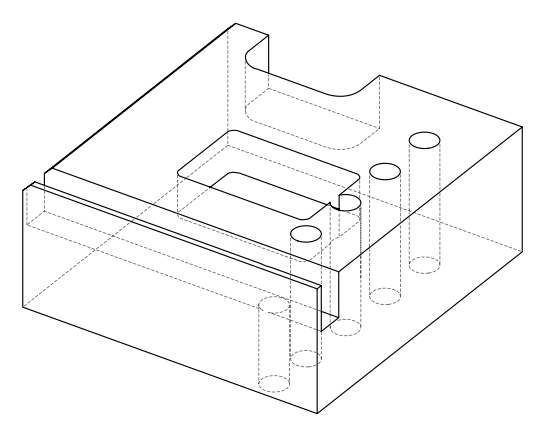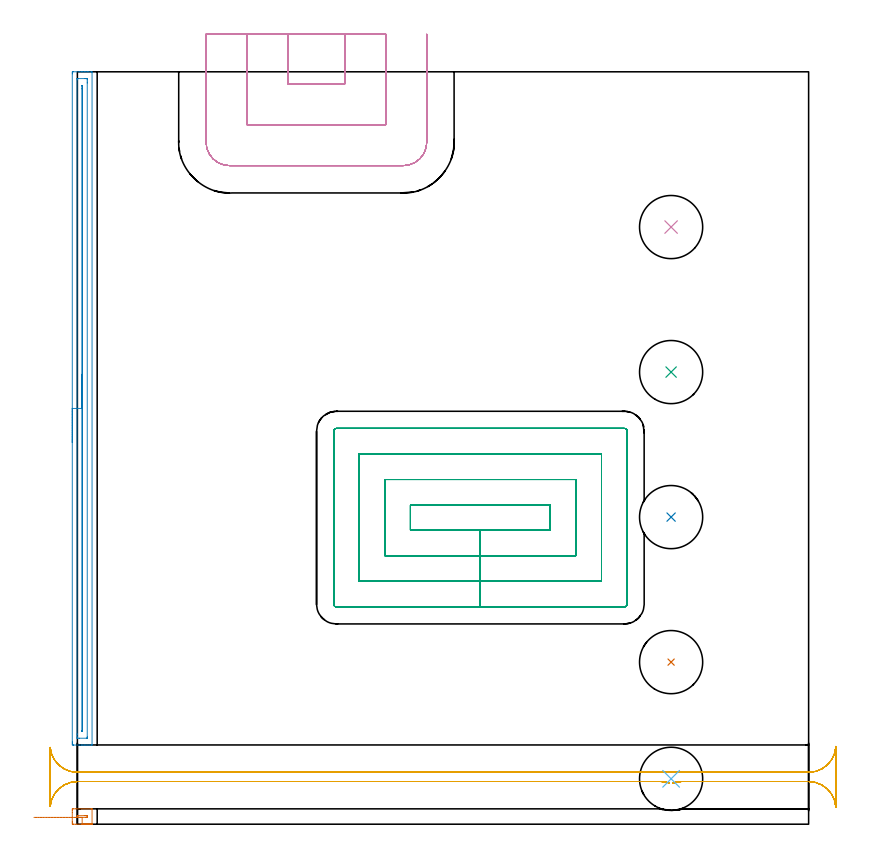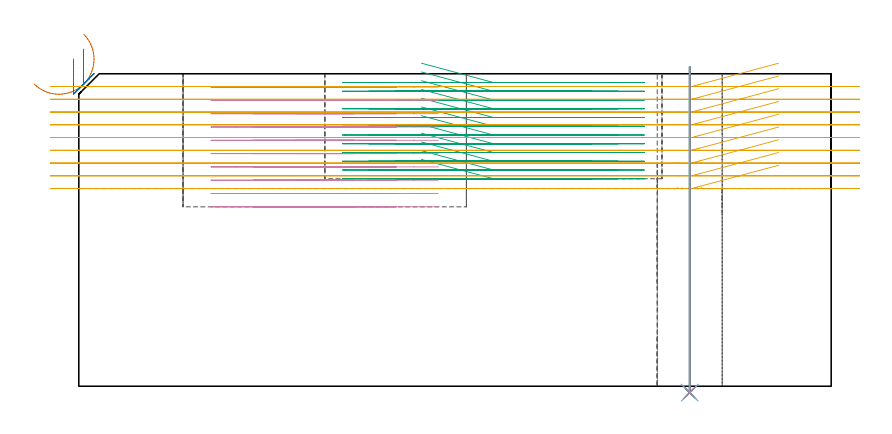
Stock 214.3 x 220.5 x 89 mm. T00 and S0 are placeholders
(PLAN: 10 operations, 3 tool changes, 45.9 min)
(1 AREA_MILL | FG_CHAMFER_SURFACE | UGT0205_001 | 0.27 min | 139 mm3)
(2 AREA_MILL_1 | FG_CHAMFER_SURFACE_1 | UGT0205_001 | 4.88 min | 3384 mm3)
(3 MILL_RECTANGULAR_POCKET | POCKET_RECTANGULAR_STRAIGHT | NXT0201_013 | Follow Part, ap 2.5, ae 75% | 19.5 min | 177993 mm3)
(4 MILL_SLOT | SLOT_PARTIAL_RECTANGULAR | NXT0201_012 | Follow Part, ap 4, ae 75% | 9.16 min | 104965 mm3)
(5 MILL_RECTANGULAR_SLOT | SLOT_RECTANGULAR | NXT0201_012 | Follow Part, ap 4, ae 75% | 10.18 min | 131010 mm3)
(6 INDEXABLE_INSERT_DRILL_THROUGH_HOLE_FROM_SOLID | STEP1HOLE | NXT0302_008 | 0.37 min | 15113 mm3)
(7 INDEXABLE_INSERT_DRILL_THROUGH_HOLE_FROM_SOLID_1 | STEP1HOLE_1 | NXT0302_008 | 0.37 min | 23902 mm3)
(8 INDEXABLE_INSERT_DRILL_THROUGH_HOLE_FROM_SOLID_2 | STEP1HOLE_2 | NXT0302_008 | 0.37 min | 23646 mm3)
(9 INDEXABLE_INSERT_DRILL_THROUGH_HOLE_FROM_SOLID_3 | STEP1HOLE_3 | NXT0302_008 | 0.37 min | 23924 mm3)
(10 INDEXABLE_INSERT_DRILL_THROUGH_HOLE_FROM_SOLID_4 | STEP1HOLE_4 | NXT0302_008 | 0.37 min | 23891 mm3)
(TOOL UGT0205_001 | Chamfer Mill 20 x 3 x 45 deg. | D20 FL50 Z2)
(TOOL NXT0201_013 | ENDMILL 10mm | D10 FL30 Z4)
(TOOL NXT0201_012 | ENDMILL 16mm [2P460-1600-NA 1630] | D16 FL38 Z6)
(TOOL NXT0302_008 | Index. Insert Drill 18.5mm [880-D1850L25-05] | D18.5 PA176 FL93 Z2)
(OP 1 AREA_MILL)
G17 G21 G94 G90
T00 M6
G54
G17 G0 G90 X1.425 Y0. S1061 M3
G43 Z100.241 H0
G94 G1 X2.013 Z99.597 F250.
X2.543 Z98.904
X3.011 Z98.167
X3.412 Z97.393
X3.745 Z96.586
X4.006 Z95.754
X4.193 Z94.902
X4.305 Z94.037
X4.342 Z93.165
X4.302 Z92.294
X4.187 Z91.429
X3.997 Z90.578
X3.733 Z89.746
X3.398 Z88.941
X2.994 Z88.168
X2.524 Z87.433
X1.991 Z86.741
X1.401 Z86.099
X-0.42 Z84.279
X-1.103 Z83.591
X-1.21 Y0.003 Z83.484
X-1.491 Y0.01 Z83.203
X-1.495 Y0.193 Z83.201
X-1.499 Y0.483
X-1.5 Y0.777 Z83.2
Y3.428
X-1.499 Y4.017 Z83.201
X-1.495 Y4.307
X-1.491 Y4.49 Z83.203
X-1.21 Y4.5 Z83.484
X-0.42 Z84.279
X4.01 Z88.708
X4.25 Y4.497 Z88.949
X4.295 Y4.49 Z88.992
X4.3 Y4.459 Z89.
Y0.041
X4.295 Y0.01 Z88.992
X4.246 Y0. Z88.945
X1.401 Z86.099
Y2. Z86.101
X0.284 Y2.001 Z84.984
X0.12 Y2.004 Z84.82
X-0.011 Y2.01 Z84.689
X-0.079 Y2.015 Z84.621
X-0.08 Y2.042 Z84.62
X-0.082 Y2.25 Z84.618
X-0.081 Y2.406 Z84.619
X-0.079 Y2.475 Z84.621
X0.038 Y2.49 Z84.738
X0.286 Y2.498 Z84.986
X2.024 Y2.5 Z86.724
X2.27 Z86.97
X2.516 Y2.499 Z87.216
X2.68 Y2.496 Z87.38
X2.811 Y2.49 Z87.511
X2.879 Y2.485 Z87.579
X2.88 Y2.458 Z87.58
X2.882 Y2.25 Z87.582
X2.881 Y2.094 Z87.581
X2.879 Y2.025 Z87.579
X2.762 Y2.01 Z87.462
X2.514 Y2.002 Z87.214
X1.401 Y2. Z86.101
X0.758 Z85.511
X0.065 Z84.98
X-0.67 Z84.512
X-1.444 Z84.109
X-2.25 Z83.775
X-3.082 Z83.513
X-3.934 Z83.324
X-4.799 Z83.21
X-5.67 Z83.172
X-6.542 Z83.21
X-7.407 Z83.324
X-8.258 Z83.513
X-9.091 Z83.775
X-9.896 Z84.109
X-10.67 Z84.512
X-11.406 Z84.98
X-12.098 Z85.511
X-12.741 Y1.999 Z86.101
G0 Z99.
M5
M2
(OP 2 AREA_MILL_1)
G17 G21 G94 G90
T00 M6
G54
G17 G0 G90 X-1.5 Y111.85 S1061 M3
G43 Z99. H0
Z93.2
G94 G1 Y111.888 Z92.328 F250.
Y112.002 Z91.464
Y112.191 Z90.612
Y112.453 Z89.78
Y112.787 Z88.974
Y113.19 Z88.2
Y113.658 Z87.464
Y114.19 Z86.772
Y114.779 Z86.129
Y115.422 Z85.54
Y116.114 Z85.008
Y116.85 Z84.54
Y117.624 Z84.137
Y118.43 Z83.803
Y119.262 Z83.541
Y120.113 Z83.352
Y120.978 Z83.238
Y121.85 Z83.2
Y219.909
X-1.498 Y220.204
X-1.493 Y220.49 Z83.203
X-1.21 Y220.5 Z83.486
X0.53 Z85.224
X1.116 Z85.813
X1.4 Z86.097
X1.986 Z86.682
X2.27 Z86.966
X2.838 Z87.538
X3.14 Z87.839
X4.11 Z88.809
X4.207 Y220.498 Z88.898
X4.297 Y220.49 Z88.988
X4.3 Y220.354 Z89.
Y23.346
X4.297 Y23.21 Z88.988
X4.207 Y23.202 Z88.899
X4.11 Y23.2 Z88.809
X3.442 Z88.141
X2.838 Z87.537
X2.27 Z86.966
X1.986 Z86.683
X1.4 Z86.097
X1.116 Z85.813
X0.53 Z85.224
X-1.104 Z83.592
X-1.21 Y23.202 Z83.486
X-1.493 Y23.21 Z83.203
X-1.498 Y23.496 Z83.2
X-1.5 Y23.791
Y24.089
Y121.85
X-0.086 Z84.614
X-0.085 Y218.126 Z84.615
X-0.083 Y218.441 Z84.617
X-0.081 Y218.479 Z84.619
X-0.079 Y218.49 Z84.621
X-0.054 Y218.493 Z84.646
X0.043 Y218.497 Z84.743
X0.165 Y218.5 Z84.865
X2.27 Z86.97
X2.777 Y218.498 Z87.477
X2.86 Y218.493 Z87.56
X2.875 Y218.491 Z87.575
X2.879 Y218.464 Z87.579
X2.882 Y218.39 Z87.582
X2.885 Y218.126 Z87.585
X2.886 Y217.495 Z87.586
Y217.234
X2.885 Y25.574 Z87.585
X2.883 Y25.259 Z87.583
X2.881 Y25.221 Z87.581
X2.879 Y25.21 Z87.579
X2.854 Y25.207 Z87.554
X2.757 Y25.203 Z87.457
X2.635 Y25.2 Z87.335
X0.53 Z85.23
X0.023 Y25.202 Z84.723
X-0.06 Y25.207 Z84.64
X-0.075 Y25.209 Z84.625
X-0.079 Y25.236 Z84.621
X-0.082 Y25.31 Z84.618
X-0.085 Y25.574 Z84.615
X-0.086 Y26.205 Z84.614
Y26.466
Y121.85
X1.328 Z86.028
Y215.525
X1.33 Y216.343 Z86.03
X1.331 Y216.413 Z86.031
X1.335 Y216.48 Z86.035
X1.4 Y216.49 Z86.1
X1.45 Y216.493 Z86.15
X1.463 Y216.49 Z86.163
X1.467 Y216.464 Z86.167
X1.47 Y216.416 Z86.17
X1.471 Y216.343 Z86.171
Y216.27
X1.472 Y28.175 Z86.172
X1.47 Y27.357 Z86.17
X1.469 Y27.287 Z86.169
X1.465 Y27.22 Z86.165
X1.4 Y27.21 Z86.1
X1.35 Y27.207 Z86.05
X1.337 Y27.21 Z86.037
X1.333 Y27.236 Z86.033
X1.33 Y27.284 Z86.03
X1.329 Y27.357 Z86.029
X1.328 Y27.43 Z86.028
Y121.85
Y122.722 Z86.067
Y123.586 Z86.18
Y124.438 Z86.369
Y125.27 Z86.632
Y126.076 Z86.965
Y126.85 Z87.368
Y127.586 Z87.837
Y128.278 Z88.368
Y128.921 Z88.957
Y129.51 Z89.601
Y130.041 Z90.293
Y130.51 Z91.028
Y130.913 Z91.802
Y131.247 Z92.608
Y131.509 Z93.44
Y131.698 Z94.292
Y131.812 Z95.157
Y131.85 Z96.028
G0 Z99.
M5
M2
(OP 3 MILL_RECTANGULAR_POCKET)
G17 G21 G94 G90
T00 M6
G54
G17 G0 G90 X97.605 Y86.2 S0 M3
G43 Z99. H0
Z92.
G94 G1 X118.1 Z86.508 F250.
X138.6 F500.
Y93.5
X97.6
Y86.2
X118.1
Y78.7
X146.1
Y101.
X90.1
Y78.7
X118.1
Y71.2
X153.6
Y108.5
X82.6
Y71.2
X118.1
Y63.7
X160.3
G3 X161.1 Y64.5 R0.8
G1 Y115.2
G3 X160.3 Y116. R0.8
G1 X75.9
G3 X75.1 Y115.2 R0.8
G1 Y64.5
G3 X75.9 Y63.7 R0.8
G1 X118.1
X119.1
G0 X97.605 Y86.2 Z89.508
G1 X118.1 Z84.017 F250.
X138.6 F500.
Y93.5
X97.6
Y86.2
X118.1
Y78.7
X146.1
Y101.
X90.1
Y78.7
X118.1
Y71.2
X153.6
Y108.5
X82.6
Y71.2
X118.1
Y63.7
X160.3
G3 X161.1 Y64.5 R0.8
G1 Y115.2
G3 X160.3 Y116. R0.8
G1 X75.9
G3 X75.1 Y115.2 R0.8
G1 Y64.5
G3 X75.9 Y63.7 R0.8
G1 X118.1
X119.1
G0 X97.605 Y86.2 Z87.017
G1 X118.1 Z81.525 F250.
X138.6 F500.
Y93.5
X97.6
Y86.2
X118.1
Y78.7
X146.1
Y101.
X90.1
Y78.7
X118.1
Y71.2
X153.6
Y108.5
X82.6
Y71.2
X118.1
Y63.7
X160.3
G3 X161.1 Y64.5 R0.8
G1 Y115.2
G3 X160.3 Y116. R0.8
G1 X75.9
G3 X75.1 Y115.2 R0.8
G1 Y64.5
G3 X75.9 Y63.7 R0.8
G1 X118.1
X119.1
G0 X97.605 Y86.2 Z84.525
G1 X118.1 Z79.033 F250.
X138.6 F500.
Y93.5
X97.6
Y86.2
X118.1
Y78.7
X146.1
Y101.
X90.1
Y78.7
X118.1
Y71.2
X153.6
Y108.5
X82.6
Y71.2
X118.1
Y63.7
X160.3
G3 X161.1 Y64.5 R0.8
G1 Y115.2
G3 X160.3 Y116. R0.8
G1 X75.9
G3 X75.1 Y115.2 R0.8
G1 Y64.5
G3 X75.9 Y63.7 R0.8
G1 X118.1
X119.1
G0 X97.605 Y86.2 Z82.033
G1 X118.1 Z76.542 F250.
X138.6 F500.
Y93.5
X97.6
Y86.2
X118.1
Y78.7
X146.1
Y101.
X90.1
Y78.7
X118.1
Y71.2
X153.6
Y108.5
X82.6
Y71.2
X118.1
Y63.7
X160.3
G3 X161.1 Y64.5 R0.8
G1 Y115.2
G3 X160.3 Y116. R0.8
G1 X75.9
G3 X75.1 Y115.2 R0.8
G1 Y64.5
G3 X75.9 Y63.7 R0.8
G1 X118.1
X119.1
G0 X97.605 Y86.2 Z79.542
G1 X118.1 Z74.05 F250.
X138.6 F500.
Y93.5
X97.6
Y86.2
X118.1
Y78.7
X146.1
Y101.
X90.1
Y78.7
X118.1
Y71.2
X153.6
Y108.5
X82.6
Y71.2
X118.1
Y63.7
X160.3
G3 X161.1 Y64.5 R0.8
G1 Y115.2
G3 X160.3 Y116. R0.8
G1 X75.9
G3 X75.1 Y115.2 R0.8
G1 Y64.5
G3 X75.9 Y63.7 R0.8
G1 X118.1
X119.1
G0 X97.605 Y86.2 Z77.05
G1 X118.1 Z71.558 F250.
X138.6 F500.
Y93.5
X97.6
Y86.2
X118.1
Y78.7
X146.1
Y101.
X90.1
Y78.7
X118.1
Y71.2
X153.6
Y108.5
X82.6
Y71.2
X118.1
Y63.7
X160.3
G3 X161.1 Y64.5 R0.8
G1 Y115.2
G3 X160.3 Y116. R0.8
G1 X75.9
G3 X75.1 Y115.2 R0.8
G1 Y64.5
G3 X75.9 Y63.7 R0.8
G1 X118.1
X119.1
G0 X97.605 Y86.2 Z74.558
G1 X118.1 Z69.067 F250.
X138.6 F500.
Y93.5
X97.6
Y86.2
X118.1
Y78.7
X146.1
Y101.
X90.1
Y78.7
X118.1
Y71.2
X153.6
Y108.5
X82.6
Y71.2
X118.1
Y63.7
X160.3
G3 X161.1 Y64.5 R0.8
G1 Y115.2
G3 X160.3 Y116. R0.8
G1 X75.9
G3 X75.1 Y115.2 R0.8
G1 Y64.5
G3 X75.9 Y63.7 R0.8
G1 X118.1
X119.1
G0 X97.605 Y86.2 Z72.067
G1 X118.1 Z66.575 F250.
X138.6 F500.
Y93.5
X97.6
Y86.2
X118.1
Y78.7
X146.1
Y101.
X90.1
Y78.7
X118.1
Y71.2
X153.6
Y108.5
X82.6
Y71.2
X118.1
Y63.7
X160.3
G3 X161.1 Y64.5 R0.8
G1 Y115.2
G3 X160.3 Y116. R0.8
G1 X75.9
G3 X75.1 Y115.2 R0.8
G1 Y64.5
G3 X75.9 Y63.7 R0.8
G1 X118.1
X119.1
G0 X97.605 Y86.2 Z69.575
G1 X118.1 Z64.083 F250.
X138.6 F500.
Y93.5
X97.6
Y86.2
X118.1
Y78.7
X146.1
Y101.
X90.1
Y78.7
X118.1
Y71.2
X153.6
Y108.5
X82.6
Y71.2
X118.1
Y63.7
X160.3
G3 X161.1 Y64.5 R0.8
G1 Y115.2
G3 X160.3 Y116. R0.8
G1 X75.9
G3 X75.1 Y115.2 R0.8
G1 Y64.5
G3 X75.9 Y63.7 R0.8
G1 X118.1
X119.1
G0 X97.605 Y86.2 Z67.083
G1 X118.1 Z61.592 F250.
X138.6 F500.
Y93.5
X97.6
Y86.2
X118.1
Y78.7
X146.1
Y101.
X90.1
Y78.7
X118.1
Y71.2
X153.6
Y108.5
X82.6
Y71.2
X118.1
Y63.7
X160.3
G3 X161.1 Y64.5 R0.8
G1 Y115.2
G3 X160.3 Y116. R0.8
G1 X75.9
G3 X75.1 Y115.2 R0.8
G1 Y64.5
G3 X75.9 Y63.7 R0.8
G1 X118.1
X119.1
G0 X97.605 Y86.2 Z64.592
G1 X118.1 Z59.1 F250.
X138.6 F500.
Y93.5
X97.6
Y86.2
X118.1
Y78.7
X146.1
Y101.
X90.1
Y78.7
X118.1
Y71.2
X153.6
Y108.5
X82.6
Y71.2
X118.1
Y63.7
X160.3
G3 X161.1 Y64.5 R0.8
G1 Y115.2
G3 X160.3 Y116. R0.8
G1 X75.9
G3 X75.1 Y115.2 R0.8
G1 Y64.5
G3 X75.9 Y63.7 R0.8
G1 X118.1
X119.1
G0 Z99.
M5
M2
(OP 4 MILL_SLOT)
G17 G21 G94 G90
T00 M6
G54
G17 G0 G90 X61.7 Y231.5 S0 M3
G43 Z99. H1
Z85.21
G94 G1 Y228.5 F250.
Y217. F500.
X78.4
Y228.5
Y231.5 F250.
X49.7
Y228.5
Y205. F500.
X90.4
Y228.5
Y231.5 F250.
X37.7
Y228.5
Y199.9 F500.
G3 X44.6 Y193. R6.9
G1 X95.5
G3 X102.4 Y199.9 R6.9
G1 Y228.5
Y231.5 F250.
G0 X61.7 Z81.42
G1 Y228.5
Y217. F500.
X78.4
Y228.5
Y231.5 F250.
X49.7
Y228.5
Y205. F500.
X90.4
Y228.5
Y231.5 F250.
X37.7
Y228.5
Y199.9 F500.
G3 X44.6 Y193. R6.9
G1 X95.5
G3 X102.4 Y199.9 R6.9
G1 Y228.5
Y231.5 F250.
G0 X61.7 Z77.63
G1 Y228.5
Y217. F500.
X78.4
Y228.5
Y231.5 F250.
X49.7
Y228.5
Y205. F500.
X90.4
Y228.5
Y231.5 F250.
X37.7
Y228.5
Y199.9 F500.
G3 X44.6 Y193. R6.9
G1 X95.5
G3 X102.4 Y199.9 R6.9
G1 Y228.5
Y231.5 F250.
G0 X61.7 Z73.84
G1 Y228.5
Y217. F500.
X78.4
Y228.5
Y231.5 F250.
X49.7
Y228.5
Y205. F500.
X90.4
Y228.5
Y231.5 F250.
X37.7
Y228.5
Y199.9 F500.
G3 X44.6 Y193. R6.9
G1 X95.5
G3 X102.4 Y199.9 R6.9
G1 Y228.5
Y231.5 F250.
G0 X61.7 Z70.05
G1 Y228.5
Y217. F500.
X78.4
Y228.5
Y231.5 F250.
X49.7
Y228.5
Y205. F500.
X90.4
Y228.5
Y231.5 F250.
X37.7
Y228.5
Y199.9 F500.
G3 X44.6 Y193. R6.9
G1 X95.5
G3 X102.4 Y199.9 R6.9
G1 Y228.5
Y231.5 F250.
G0 X61.7 Z66.26
G1 Y228.5
Y217. F500.
X78.4
Y228.5
Y231.5 F250.
X49.7
Y228.5
Y205. F500.
X90.4
Y228.5
Y231.5 F250.
X37.7
Y228.5
Y199.9 F500.
G3 X44.6 Y193. R6.9
G1 X95.5
G3 X102.4 Y199.9 R6.9
G1 Y228.5
Y231.5 F250.
G0 X61.7 Z62.47
G1 Y228.5
Y217. F500.
X78.4
Y228.5
Y231.5 F250.
X49.7
Y228.5
Y205. F500.
X90.4
Y228.5
Y231.5 F250.
X37.7
Y228.5
Y199.9 F500.
G3 X44.6 Y193. R6.9
G1 X95.5
G3 X102.4 Y199.9 R6.9
G1 Y228.5
Y231.5 F250.
G0 X61.7 Z58.68
G1 Y228.5
Y217. F500.
X78.4
Y228.5
Y231.5 F250.
X49.7
Y228.5
Y205. F500.
X90.4
Y228.5
Y231.5 F250.
X37.7
Y228.5
Y199.9 F500.
G3 X44.6 Y193. R6.9
G1 X95.5
G3 X102.4 Y199.9 R6.9
G1 Y228.5
Y231.5 F250.
G0 X61.7 Z54.89
G1 Y228.5
Y217. F500.
X78.4
Y228.5
Y231.5 F250.
X49.7
Y228.5
Y205. F500.
X90.4
Y228.5
Y231.5 F250.
X37.7
Y228.5
Y199.9 F500.
G3 X44.6 Y193. R6.9
G1 X95.5
G3 X102.4 Y199.9 R6.9
G1 Y228.5
Y231.5 F250.
G0 X61.7 Z51.1
G1 Y228.5
Y217. F500.
X78.4
Y228.5
Y231.5 F250.
X49.7
Y228.5
Y205. F500.
X90.4
Y228.5
Y231.5 F250.
X37.7
Y228.5
Y199.9 F500.
G3 X44.6 Y193. R6.9
G1 X95.5
G3 X102.4 Y199.9 R6.9
G1 Y228.5
Y231.5 F250.
G0 Z99.
M5
M2
(OP 5 MILL_RECTANGULAR_SLOT)
G17 G21 G94 G90
T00 M6
G54
G17 G0 G90 X199.309 Y12.5 S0 M3
G43 Z99. H1
Z92.
G94 G1 X176.877 Z85.989 F250.
X176.199 Y12.447 Z85.807
X175.527 Y12.337 Z85.625
X174.868 Y12.17 Z85.442
X174.6 Y12.08 Z85.367
G2 X177.16 Y12.5 R8. F500.
G1 X214.3
G2 X222.29 Y4.9 R8.
G1 X222.3
Y22.8
X222.29
G2 X214.3 Y15.2 R8.
G1 X0.
G2 X-7.808 Y21.458 R8.
G1 X-7.837 Y21.464
G3 X-8. Y19.859 R8.
G1 Y7.846
G3 X-7.837 Y6.238 R8.
G1 X-7.808 Y6.244
G2 X0. Y12.5 R8.
G1 X170.84
G2 X173.4 Y12.08 R8.
G0 Z99.
X199.309 Y12.5
Z88.367
G1 X176.877 Z82.356 F250.
X176.199 Y12.447 Z82.174
X175.527 Y12.337 Z81.991
X174.868 Y12.17 Z81.809
X174.6 Y12.08 Z81.733
G2 X177.16 Y12.5 R8. F500.
G1 X214.3
G2 X222.29 Y4.9 R8.
G1 X222.3
Y22.8
X222.29
G2 X214.3 Y15.2 R8.
G1 X0.
G2 X-7.97 Y22.508 R8.
G1 X-8.
Y5.192
X-7.97
G2 X0. Y12.5 R8.
G1 X170.84
G2 X173.4 Y12.08 R8.
G0 Z99.
X199.309 Y12.5
Z84.733
G1 X176.877 Z78.722 F250.
X176.199 Y12.447 Z78.54
X175.527 Y12.337 Z78.358
X174.868 Y12.17 Z78.176
X174.6 Y12.08 Z78.1
G2 X177.16 Y12.5 R8. F500.
G1 X214.3
G2 X222.29 Y4.9 R8.
G1 X222.3
Y22.8
X222.29
G2 X214.3 Y15.2 R8.
G1 X0.
G2 X-7.97 Y22.508 R8.
G1 X-8.
Y5.192
X-7.97
G2 X0. Y12.5 R8.
G1 X170.84
G2 X173.4 Y12.08 R8.
G0 Z99.
X199.309 Y12.5
Z81.1
G1 X176.877 Z75.089 F250.
X176.199 Y12.447 Z74.907
X175.527 Y12.337 Z74.725
X174.868 Y12.17 Z74.542
X174.6 Y12.08 Z74.467
G2 X177.16 Y12.5 R8. F500.
G1 X214.3
G2 X222.29 Y4.9 R8.
G1 X222.3
Y22.8
X222.29
G2 X214.3 Y15.2 R8.
G1 X0.
G2 X-7.97 Y22.508 R8.
G1 X-8.
Y5.192
X-7.97
G2 X0. Y12.5 R8.
G1 X170.84
G2 X173.4 Y12.08 R8.
G0 Z99.
X199.309 Y12.5
Z77.467
G1 X176.877 Z71.456 F250.
X176.199 Y12.447 Z71.274
X175.527 Y12.337 Z71.091
X174.868 Y12.17 Z70.909
X174.6 Y12.08 Z70.833
G2 X177.16 Y12.5 R8. F500.
G1 X214.3
G2 X222.29 Y4.9 R8.
G1 X222.3
Y22.8
X222.29
G2 X214.3 Y15.2 R8.
G1 X0.
G2 X-7.97 Y22.508 R8.
G1 X-8.
Y5.192
X-7.97
G2 X0. Y12.5 R8.
G1 X170.84
G2 X173.4 Y12.08 R8.
G0 Z99.
X199.309 Y12.5
Z73.833
G1 X176.877 Z67.823 F250.
X176.199 Y12.447 Z67.64
X175.527 Y12.337 Z67.458
X174.868 Y12.17 Z67.276
X174.6 Y12.08 Z67.2
G2 X177.16 Y12.5 R8. F500.
G1 X214.3
G2 X222.29 Y4.9 R8.
G1 X222.3
Y22.8
X222.29
G2 X214.3 Y15.2 R8.
G1 X0.
G2 X-7.97 Y22.508 R8.
G1 X-8.
Y5.192
X-7.97
G2 X0. Y12.5 R8.
G1 X170.84
G2 X173.4 Y12.08 R8.
G0 Z99.
X199.309 Y12.5
Z70.2
G1 X176.877 Z64.189 F250.
X176.199 Y12.447 Z64.007
X175.527 Y12.337 Z63.825
X174.868 Y12.17 Z63.642
X174.6 Y12.08 Z63.567
G2 X177.16 Y12.5 R8. F500.
G1 X214.3
G2 X222.29 Y4.9 R8.
G1 X222.3
Y22.8
X222.29
G2 X214.3 Y15.2 R8.
G1 X0.
G2 X-7.97 Y22.508 R8.
G1 X-8.
Y5.192
X-7.97
G2 X0. Y12.5 R8.
G1 X170.84
G2 X173.4 Y12.08 R8.
G0 Z99.
X199.309 Y12.5
Z66.567
G1 X176.877 Z60.556 F250.
X176.199 Y12.447 Z60.374
X175.527 Y12.337 Z60.191
X174.868 Y12.17 Z60.009
X174.6 Y12.08 Z59.933
G2 X177.16 Y12.5 R8. F500.
G1 X214.3
G2 X222.29 Y4.9 R8.
G1 X222.3
Y22.8
X222.29
G2 X214.3 Y15.2 R8.
G1 X0.
G2 X-7.97 Y22.508 R8.
G1 X-8.
Y5.192
X-7.97
G2 X0. Y12.5 R8.
G1 X170.84
G2 X173.4 Y12.08 R8.
G0 Z99.
X199.309 Y12.5
Z62.933
G1 X176.877 Z56.923 F250.
X176.199 Y12.447 Z56.74
X175.527 Y12.337 Z56.558
X174.868 Y12.17 Z56.376
X174.6 Y12.08 Z56.3
G2 X177.16 Y12.5 R8. F500.
G1 X214.3
G2 X222.29 Y4.9 R8.
G1 X222.3
Y22.8
X222.29
G2 X214.3 Y15.2 R8.
G1 X0.
G2 X-7.97 Y22.508 R8.
G1 X-8.
Y5.192
X-7.97
G2 X0. Y12.5 R8.
G1 X170.84
G2 X173.4 Y12.08 R8.
G0 Z99.
M5
M2
(OP 6 INDEXABLE_INSERT_DRILL_THROUGH_HOLE_FROM_SOLID)
G17 G21 G94 G90
T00 M6
G54
G17 G0 G90 X174. Y13.3 S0 M3
G43 Z99. H1
G94 G81 G98 Z-1.823 F250. R91.
G80
M5
M2
(OP 7 INDEXABLE_INSERT_DRILL_THROUGH_HOLE_FROM_SOLID_1)
G17 G21 G94 G90
T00 M6
G54
G17 G0 G90 X174. Y47.5 S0 M3
G43 Z99. H1
G94 G81 G98 Z-1.823 F250. R91.
G80
M5
M2
(OP 8 INDEXABLE_INSERT_DRILL_THROUGH_HOLE_FROM_SOLID_2)
G17 G21 G94 G90
T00 M6
G54
G17 G0 G90 X174. Y90. S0 M3
G43 Z99. H1
G94 G81 G98 Z-1.823 F250. R91.
G80
M5
M2
(OP 9 INDEXABLE_INSERT_DRILL_THROUGH_HOLE_FROM_SOLID_3)
G17 G21 G94 G90
T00 M6
G54
G17 G0 G90 X174. Y132.5 S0 M3
G43 Z99. H1
G94 G81 G98 Z-1.823 F250. R91.
G80
M5
M2
(OP 10 INDEXABLE_INSERT_DRILL_THROUGH_HOLE_FROM_SOLID_4)
G17 G21 G94 G90
T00 M6
G54
G17 G0 G90 X174. Y175. S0 M3
G43 Z99. H1
G94 G81 G98 Z-1.823 F250. R91.
G80
M5
M2
